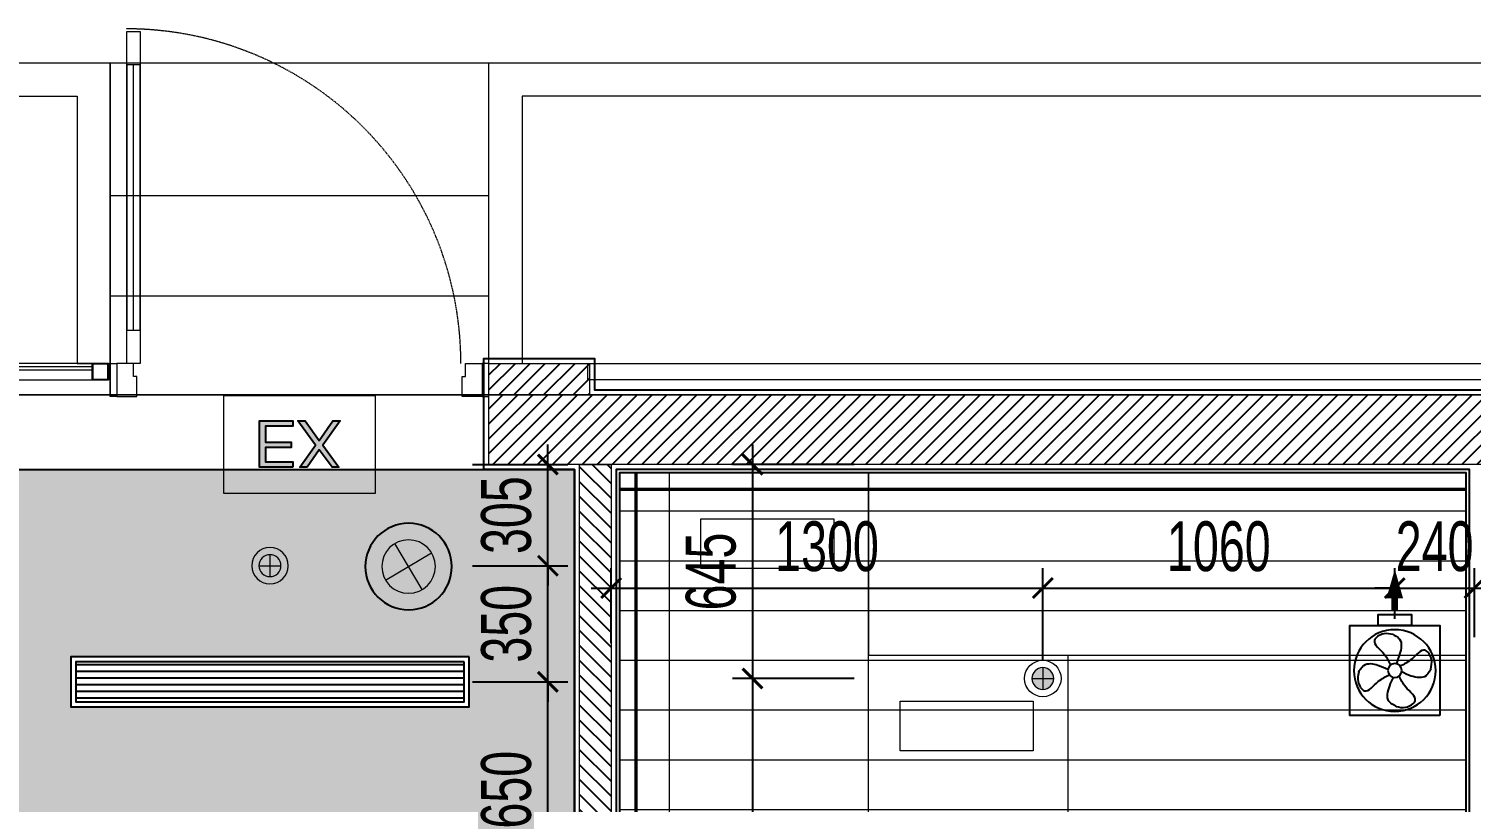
# Model space of a CAD drawing. Header units: millimetres. Extents: x -343543 to 400519, y -115663 to 104219.
# Drawn here: x -238723 to -234379, y 18172 to 20503 of the extents above; entities that cross this region are included whole.
import ezdxf
from ezdxf.xclip import XClip

# ---------------------------------------------------------------- set-up
doc = ezdxf.new("R2010")
doc.units = ezdxf.units.MM
doc.header["$XCLIPFRAME"] = 0
for name, pattern in [("$0$02'TUONG Xay$0$HIDDEN", [0.375, 0.25, -0.125]), ('XREF MAT BANG TUONG XAY$0$01.Xref _MB T1$0$HIDDEN', [9.525, 6.35, -3.175]), ('XREF MAT BANG TUONG XAY$0$CENTER', [50.8, 31.75, -6.35, 6.35, -6.35]), ('Z2_MB SAN M$0$CONTINOUS', [0])]:
    doc.linetypes.add(name, pattern=pattern)
doc.layers.get('0').update_dxf_attribs({"color": 231, "lineweight": 0})
doc.layers.get('DefPoints').update_dxf_attribs({"color": 191})
for name, color, linetype, lineweight in [('1-INNO-E-Emergency', 1, 'EME', 5), ('A-CLNG', 157, 'Continuous', 25), ('A-FLOR-PRTN', 161, 'Continuous', 9), ('A-PATT', 252, 'Continuous', 9), ('A-SYMBOLS', 10, 'Continuous', 13), ('E-EX', 3, 'Continuous', 25), ('fix lighting', 2, 'Continuous', 5), ('SME-E-LTG-DIM', 55, 'Continuous', 18), ('XREF MAT BANG TUONG XAY$0$01.Xref _MB T1$0$A-DOOR', 8, 'Continuous', 9), ('XREF MAT BANG TUONG XAY$0$01.Xref _MB T1$0$A-FNSH', 8, 'Continuous', 9), ('XREF MAT BANG TUONG XAY$0$01.Xref _MB T1$0$A-GLAZ', 8, 'Continuous', 13), ('XREF MAT BANG TUONG XAY$0$01.Xref _MB T1$0$A-HIDD-LO', 8, 'XREF MAT BANG TUONG XAY$0$01.Xref _MB T1$0$HIDDEN', 9), ('XREF MAT BANG TUONG XAY$0$01.Xref _MB T1$0$A-LITE', 8, 'Continuous', 9), ('XREF MAT BANG TUONG XAY$0$01.Xref _MB T1$0$A-RAIL', 8, 'Continuous', 9), ('XREF MAT BANG TUONG XAY$0$01.Xref _MB T1$0$A-TEXT', 8, 'Continuous', 25), ('XREF MAT BANG TUONG XAY$0$A-GRID', 8, 'XREF MAT BANG TUONG XAY$0$CENTER', 15), ('XREF MAT BANG TUONG XAY$0$A-WALL-INT', 8, 'Continuous', 9)]:
    doc.layers.add(name, color=color, linetype=linetype, lineweight=lineweight)
for name, color, linetype in [('AC - Fan', 4, 'Continuous'), ('AC - SAG', 160, 'Continuous'), ('XREF MAT BANG TUONG XAY$0$A-FNSH', 8, 'Continuous'), ('XREF MAT BANG TUONG XAY$0$A-FURN', 8, 'Continuous'), ('XREF MAT BANG TUONG XAY$0$A-PATT', 8, 'Continuous'), ('Z2_MB SAN M$0$INNO-THIET BI THONG GIO', 2, 'Continuous')]:
    doc.layers.add(name, color=color, linetype=linetype)
doc.layers.add('fix lightting red', color=1, linetype='Continuous', lineweight=5, true_color=0xff0000)
doc.styles.add('ROMANSssss', font='vntimeh.shx', dxfattribs={"width": 0.7})
doc.styles.add('SM-DIMTEXT', font='SME.shx', dxfattribs={"width": 0.7})
doc.linetypes.add('EME', pattern='A,2463.214661,-165.6529,["E",ROMANSssss,S=300,R=360,X=0,Y=-153.361507],-321.423057,2528.257516', length=5478.548134)
doc.dimstyles.new('SDIM-100', dxfattribs={"dimscale": 100, "dimtxt": 2, "dimasz": 0.6, "dimexe": 0.6, "dimexo": 0.2, "dimgap": 0.5, "dimtad": 1, "dimdec": 0, "dimzin": 12, "dimtxsty": 'SM-DIMTEXT', "dimblk": 'ARCHTICK', "dimblk1": 'ARCHTICK', "dimblk2": 'ARCHTICK', "dimcen": 0.12, "dimdle": 0.6, "dimclrd": 7, "dimclre": 8, "dimadec": 0, "dimazin": 3, "dimtfac": 2, "dimtix": 1, "dimtmove": 1, "dimatfit": 3, "dimfxl": 1, "dimtzin": 0, "dimarcsym": 1})

# ---------------------------------------------------------------- blocks, each defined once
blk = doc.blocks.new('*U232')
at = {"layer": 'XREF MAT BANG TUONG XAY$0$A-PATT'}
h = blk.add_hatch(dxfattribs=at)
h.set_pattern_fill('ANSI31', color=8, scale=10)
h.set_pattern_definition([(45, (41235.113, -11293.564), (-22.45064, 22.45064), [])])
h.paths.add_polyline_path([(-38.7, 47.5), (5749.6, 47.5), (5749.6, -162.5), (-38.7, -162.5)])
at = {"layer": 'XREF MAT BANG TUONG XAY$0$A-WALL-INT', "color": 8}
blk.add_lwpolyline([(-38.7, 47.5), (5749.6, 47.5), (5749.6, -162.5), (-38.7, -162.5)], close=True, dxfattribs=at)
blk = doc.blocks.new('*U233')
at = {"layer": 'XREF MAT BANG TUONG XAY$0$A-PATT'}
h = blk.add_hatch(dxfattribs=at)
h.set_pattern_fill('ANSI31', color=8, scale=10)
h.set_pattern_definition([(45, (35750.103, -11178.564), (-22.45064, 22.45064), [])])
h.paths.add_polyline_path([(-38.7, 47.5), (264.6, 47.5), (264.6, -47.5), (-38.7, -47.5)])
at = {"layer": 'XREF MAT BANG TUONG XAY$0$A-WALL-INT', "color": 8}
blk.add_lwpolyline([(-38.7, 47.5), (264.6, 47.5), (264.6, -47.5), (-38.7, -47.5)], close=True, dxfattribs=at)
blk = doc.blocks.new('*U279')
at = {"layer": 'XREF MAT BANG TUONG XAY$0$A-PATT'}
h = blk.add_hatch(dxfattribs=at)
h.set_pattern_fill('ANSI31', color=8, scale=10)
h.set_pattern_definition([(45, (43311.79, -11178.564), (-22.45064, 22.45064), [])])
h.paths.add_polyline_path([(-38.7, 47.5), (7826.3, 47.5), (7826.3, -47.5), (-38.7, -47.5)])
at = {"layer": 'XREF MAT BANG TUONG XAY$0$A-WALL-INT', "color": 8}
blk.add_lwpolyline([(-38.7, 47.5), (7826.3, 47.5), (7826.3, -47.5), (-38.7, -47.5)], close=True, dxfattribs=at)
blk = doc.blocks.new('*U166')
at = {"color": 8}
blk.add_line((70, 100), (70, 900), dxfattribs=at)
for points in [[(50, 0), (50, 1000), (90, 1000), (90, 0)], [(50, 100), (90, 100), (90, 900), (50, 900)], [(20, -100), (80, -100), (80, -40), (70, -40), (70, 0), (20, 0)], [(1120, -100), (1060, -100), (1060, -40), (1070, -40), (1070, 0), (1120, 0)]]:
    blk.add_lwpolyline(points, close=True, dxfattribs=at)
at = {"layer": 'XREF MAT BANG TUONG XAY$0$01.Xref _MB T1$0$A-FNSH', "color": 8}
for points in [[(20, -100), (0, -100), (0, 0), (20, 0)], [(1120, -100), (1140, -100), (1140, 0), (1120, 0)]]:
    blk.add_lwpolyline(points, close=True, dxfattribs=at)
at = {"layer": 'XREF MAT BANG TUONG XAY$0$01.Xref _MB T1$0$A-HIDD-LO', "color": 8, "ltscale": 0.3}
blk.add_arc((47.5, 0), 1008.3, 360, 90, dxfattribs=at)
blk = doc.blocks.new('XREF MAT BANG TUONG XAY$0$01.Xref _MB T1$0$A$Cfb76151b')
at = {"color": 8}
for points in [[(0, 0), (50, 0), (50, 50), (0, 50)], [(2, 2), (48, 2), (48, 48), (2, 48)]]:
    blk.add_lwpolyline(points, close=True, dxfattribs=at)
blk = doc.blocks.new('XREF MAT BANG TUONG XAY$0$01.Xref _MB T1$0$A$Cc763f58b')
at = {"layer": 'DefPoints', "color": 8}
blk.add_line((5, -50), (5, 0), dxfattribs=at)
at = {"layer": 'XREF MAT BANG TUONG XAY$0$01.Xref _MB T1$0$A-FNSH', "color": 8}
for centre, start, end in [((2.5, 2.3), 222.6903, 317.3097), ((2.5, -52.3), 42.6903, 137.3097)]:
    blk.add_arc(centre, 3.4, start, end, dxfattribs=at)
blk = doc.blocks.new('*U113')
at = {"layer": 'XREF MAT BANG TUONG XAY$0$01.Xref _MB T1$0$A-GLAZ'}
for p, q in [((416.7, 20), (55, 20)), ((416.7, 10), (55, 10))]:
    blk.add_line(p, q, dxfattribs=at)
at = {"layer": 'XREF MAT BANG TUONG XAY$0$01.Xref _MB T1$0$A-LITE', "color": 8}
blk.add_lwpolyline([(416.7, 50), (55, 50), (55, 0), (416.7, 0)], close=True, dxfattribs=at)
at = {"layer": 'XREF MAT BANG TUONG XAY$0$01.Xref _MB T1$0$A-FNSH', "color": 8, "rotation": 180}
blk.add_blockref('XREF MAT BANG TUONG XAY$0$01.Xref _MB T1$0$A$Cc763f58b', (5, 0), dxfattribs=at)
at = {"layer": 'XREF MAT BANG TUONG XAY$0$01.Xref _MB T1$0$A-FNSH', "color": 8, "xscale": -1, "rotation": 180}
blk.add_blockref('XREF MAT BANG TUONG XAY$0$01.Xref _MB T1$0$A$Cc763f58b', (466.7, 0), dxfattribs=at)
at = {"layer": 'XREF MAT BANG TUONG XAY$0$01.Xref _MB T1$0$A-GLAZ', "color": 8}
blk.add_blockref('XREF MAT BANG TUONG XAY$0$01.Xref _MB T1$0$A$Cfb76151b', (5, 0), dxfattribs=at)
at = {"layer": 'XREF MAT BANG TUONG XAY$0$01.Xref _MB T1$0$A-GLAZ', "color": 8, "xscale": -1}
blk.add_blockref('XREF MAT BANG TUONG XAY$0$01.Xref _MB T1$0$A$Cfb76151b', (466.7, 0), dxfattribs=at)
blk = doc.blocks.new('XREF MAT BANG TUONG XAY$0$00.xref_IKIGAI_Truc')
at = {"layer": 'XREF MAT BANG TUONG XAY$0$A-GRID', "color": 8, "ltscale": 20}
blk.add_lwpolyline([(-2907.5, 19400), (42750, 19400)], dxfattribs=at)
blk = doc.blocks.new('XREF MAT BANG TUONG XAY$0$xref_IKIGAI_Cot')
at = {"layer": 'XREF MAT BANG TUONG XAY$0$A-GRID', "color": 8, "ltscale": 20}
blk.add_lwpolyline([(-2907.5, 19400), (42750, 19400)], dxfattribs=at)
blk = doc.blocks.new('XREF MAT BANG NOI THAT')
at = {"color": 8}
for points in [[(25910, 19165), (26060, 19165), (26060, 14725), (25910, 14725)], [(26660, 19165), (26060, 19165), (26060, 14725), (26660, 14725)], [(28460, 19165), (26660, 19165), (26660, 18615), (28460, 18615)], [(26155.5, 19026.8), (26555.5, 19026.8), (26555.5, 18876.8), (26155.5, 18876.8)], [(26660, 18615), (27260, 18615), (27260, 14725), (26660, 14725)], [(26755.5, 18476.8), (27155.5, 18476.8), (27155.5, 18326.8), (26755.5, 18326.8)]]:
    blk.add_lwpolyline(points, close=True, dxfattribs=at)
blk = doc.blocks.new('01.Xref _MB T1')
at = {"color": 8}
blk.add_lwpolyline([(39999.98286, 2999.99997), (40000.00012, 19400), (-0.00011, 19399.99891), (0.00011, 2999.99997), (8394.99073, 2999.9999), (8394.99073, -99.99996), (31605.0109, -99.99952), (31605.0109, 3000.00035)], close=True, dxfattribs=at)
at = {"layer": 'XREF MAT BANG TUONG XAY$0$01.Xref _MB T1$0$A-FNSH', "color": 8}
for points in [[(15703.31324, 19400.00844), (15703.31324, 20300.0085), (24276.68633, 20300.01291), (24276.68661, 19494.99925), (24376.68689, 19494.99925), (24376.68627, 20400.01296), (15603.31324, 20400.00844)], [(25516.68682, 19399.99994), (25516.68715, 20400.0078)], [(31714.99073, 1999.99999), (41000, 1999.99998), (41000.00012, 20399.99968), (25516.68715, 20400.0078)], [(40900, 9194.99984), (40900.00012, 20299.99973), (25616.68709, 20300.00774), (25616.68709, 19495)], [(14586.62786, 19399.99994), (24376.68659, 19399.99984)]]:
    blk.add_lwpolyline(points, dxfattribs=at)
for points in [[(24376.68634, 19400.0031), (25516.68699, 19400.00309), (25516.68699, 20400.01123), (24376.68634, 20400.01125)], [(25516.68697, 20000.01154), (24376.68618, 20000.01155), (24376.68618, 19698.50706), (25516.68697, 19698.50705)]]:
    blk.add_lwpolyline(points, close=True, dxfattribs=at)
at = {"layer": 'XREF MAT BANG TUONG XAY$0$01.Xref _MB T1$0$A-RAIL', "color": 8}
blk.add_lwpolyline([(31220.00015, 19494.99885), (31220.00015, 19444.99885), (25815.00015, 19444.9993), (25815.00015, 19494.9993)], close=True, dxfattribs=at)
at = {"layer": 'XREF MAT BANG TUONG XAY$0$A-FNSH', "color": 8}
for points in [[(25244.99202, 14590), (25244.99202, 14715.0002), (25774.99876, 14714.99978), (25775.00406, 19174.99957), (25501.68818, 19174.99872), (25501.68818, 19509.9993), (25835.00134, 19509.9993), (25835.00135, 19414.99916), (32455.00149, 19415.00765)], [(31620.00137, 15885.00022), (30280.06332, 15884.99914), (30280.06332, 16009.99923), (31380.00126, 16009.9928), (31379.99365, 19085.00042), (31290.01134, 19085.0002), (31290.01134, 19174.99915), (28710.00141, 19174.99903), (28710.00141, 16010.00022), (28804.99193, 16010.00022), (28804.99193, 15885.00022), (28710.00141, 15885.00022), (28710.00141, 15714.99996), (28470.00141, 15714.99996), (28470.00141, 19174.99915), (25900.00141, 19174.99915), (25900.00141, 14714.99999), (28470.00148, 14714.99999), (28470.00141, 14814.99997), (28710.00138, 14814.99997), (28710.00143, 14715.00011), (31620.01073, 14715.00011)], [(31630.00134, 15875.00023), (30270.06332, 15874.99913), (30270.06332, 16019.99929), (31370.00124, 16019.99286), (31369.99367, 19075.0004), (31280.01134, 19075.00017), (31280.01134, 19164.99915), (28720.00141, 19164.99904), (28720.00141, 16020.00022), (28814.99193, 16020.00022), (28814.99193, 15875.00022), (28720.00141, 15875.00022), (28720.00141, 15704.99996), (28460.00141, 15704.99996), (28460.00141, 19164.99915), (25910.00141, 19164.99915), (25910.00141, 14724.99999), (28460.00147, 14724.99999), (28460.00141, 14824.99997), (28720.00137, 14824.99997), (28720.00143, 14725.00011), (31630.01076, 14725.00011)]]:
    blk.add_lwpolyline(points, dxfattribs=at)
at = {"color": 8}
blk.add_blockref('XREF MAT BANG TUONG XAY$0$00.xref_IKIGAI_Truc', (0.00011, 0), dxfattribs=at)
ref = blk.add_blockref('XREF MAT BANG TUONG XAY$0$xref_IKIGAI_Cot', (-0.00927, -0.00001), dxfattribs=at)
XClip(ref).set_block_clipping_path([(-1610.3425959283, -2225.6693134198), (41829.1295208634, 21555.8819575264)])
at = {"layer": 'XREF MAT BANG TUONG XAY$0$01.Xref _MB T1$0$A-DOOR', "color": 8, "extrusion": (2.81943e-13, 1.42352e-14, -1), "xscale": -1, "zscale": -1, "rotation": 359.9999623331527}
blk.add_blockref('*U166', (-24376.68676, 19494.99925, 0), dxfattribs=at)
at = {"layer": 'XREF MAT BANG TUONG XAY$0$01.Xref _MB T1$0$A-TEXT', "color": 8, "rotation": 180}
blk.add_blockref('*U113', (24376.68689, 19494.99925), dxfattribs=at)
at = {"layer": 'XREF MAT BANG TUONG XAY$0$A-FURN', "color": 8}
for name, p, rotation in [('*U233', (25781.29355, 19447.5), 180), ('*U232', (31266.30332, 19237.49914), 180), ('*U279', (25837.49193, 11363.6983), 90.00000000000001)]:
    blk.add_blockref(name, p, dxfattribs=dict(at, rotation=rotation))
at = {"layer": 'A-PATT', "color": 8}
blk.add_blockref('XREF MAT BANG NOI THAT', (0, 0), dxfattribs=at)
blk = doc.blocks.new('DenSanTuongT1Ikigai')
at = {"layer": 'fix lighting', "color": 5, "linetype": "$0$02'TUONG Xay$0$HIDDEN", "ltscale": 500, "true_color": 0x0000ff, "const_width": 10}
blk.add_lwpolyline([(28460, 19115), (25910, 19115)], dxfattribs=at)
at = {"layer": 'fix lightting red', "linetype": "$0$02'TUONG Xay$0$HIDDEN", "ltscale": 500, "const_width": 10}
blk.add_lwpolyline([(25960, 19165), (25960, 14725)], dxfattribs=at)
blk = doc.blocks.new('_ArchTick')
at = {"color": 0, "linetype": 'ByBlock', "const_width": 0.15}
blk.add_lwpolyline([(-0.5, -0.5), (0.5, 0.5)], dxfattribs=at)
blk = doc.blocks.new('*D1154')
at = {"layer": 'DefPoints', "color": 0, "transparency": 16777216}
for p in [(-237406.5, 18535), (-237159.5, 18535), (-237406.5, 17884.5)]:
    blk.add_point(p, dxfattribs=at)
at = {"layer": 'SME-E-LTG-DIM', "color": 7, "lineweight": -2, "transparency": 16777216}
blk.add_line((-237159.5, 17824.5), (-237159.5, 18595), dxfattribs=at)
at = {"layer": 'SME-E-LTG-DIM', "color": 8, "lineweight": -2, "transparency": 16777216}
for p, q in [((-237386.5, 18535), (-237099.5, 18535)), ((-237386.5, 17884.5), (-237099.5, 17884.5))]:
    blk.add_line(p, q, dxfattribs=at)
at = {"layer": 'SME-E-LTG-DIM', "color": 7, "lineweight": -2, "transparency": 16777216, "xscale": 60, "yscale": 60, "zscale": 60}
for p, rotation in [((-237159.5, 18535), 90), ((-237159.5, 17884.5), 270)]:
    blk.add_blockref('_ArchTick', p, dxfattribs=dict(at, rotation=rotation))
at = {"layer": 'SME-E-LTG-DIM', "color": 0, "transparency": 16777216, "insert": (-237284.5, 18209.8), "char_height": 150, "attachment_point": 5, "rotation": 90, "style": 'SM-DIMTEXT'}
blk.add_mtext('650', dxfattribs=at)
blk = doc.blocks.new('*D1155')
at = {"layer": 'DefPoints', "color": 0, "transparency": 16777216}
for p in [(-237406.5, 18885), (-237159.5, 18885), (-237406.5, 18535)]:
    blk.add_point(p, dxfattribs=at)
at = {"layer": 'SME-E-LTG-DIM', "color": 7, "lineweight": -2, "transparency": 16777216}
for p, q in [((-237159.5, 18885), (-237159.5, 18945)), ((-237159.5, 18535), (-237159.5, 18885)), ((-237159.5, 18535), (-237159.5, 18475))]:
    blk.add_line(p, q, dxfattribs=at)
at = {"layer": 'SME-E-LTG-DIM', "color": 8, "lineweight": -2, "transparency": 16777216}
for p, q in [((-237386.5, 18885), (-237099.5, 18885)), ((-237386.5, 18535), (-237099.5, 18535))]:
    blk.add_line(p, q, dxfattribs=at)
at = {"layer": 'SME-E-LTG-DIM', "color": 7, "lineweight": -2, "transparency": 16777216, "xscale": 60, "yscale": 60, "zscale": 60}
for p, rotation in [((-237159.5, 18885), 270), ((-237159.5, 18535), 90)]:
    blk.add_blockref('_ArchTick', p, dxfattribs=dict(at, rotation=rotation))
at = {"layer": 'SME-E-LTG-DIM', "color": 0, "transparency": 16777216, "insert": (-237284.5, 18710), "char_height": 150, "attachment_point": 5, "rotation": 90, "style": 'SM-DIMTEXT'}
blk.add_mtext('350', dxfattribs=at)
blk = doc.blocks.new('*D1156')
at = {"layer": 'DefPoints', "color": 0, "transparency": 16777216}
for p in [(-237406.5, 19190), (-237159.5, 19190), (-237406.5, 18885)]:
    blk.add_point(p, dxfattribs=at)
at = {"layer": 'SME-E-LTG-DIM', "color": 7, "lineweight": -2, "transparency": 16777216}
for p, q in [((-237159.5, 19190), (-237159.5, 19250)), ((-237159.5, 18885), (-237159.5, 19190)), ((-237159.5, 18885), (-237159.5, 18825))]:
    blk.add_line(p, q, dxfattribs=at)
at = {"layer": 'SME-E-LTG-DIM', "color": 8, "lineweight": -2, "transparency": 16777216}
for p, q in [((-237386.5, 19190), (-237099.5, 19190)), ((-237386.5, 18885), (-237099.5, 18885))]:
    blk.add_line(p, q, dxfattribs=at)
at = {"layer": 'SME-E-LTG-DIM', "color": 7, "lineweight": -2, "transparency": 16777216, "xscale": 60, "yscale": 60, "zscale": 60}
for p, rotation in [((-237159.5, 19190), 270), ((-237159.5, 18885), 90)]:
    blk.add_blockref('_ArchTick', p, dxfattribs=dict(at, rotation=rotation))
at = {"layer": 'SME-E-LTG-DIM', "color": 0, "transparency": 16777216, "insert": (-237284.5, 19037.5), "char_height": 150, "attachment_point": 5, "rotation": 90, "style": 'SM-DIMTEXT'}
blk.add_mtext('305', dxfattribs=at)
blk = doc.blocks.new('*D1200')
at = {"layer": 'DefPoints', "color": 0, "transparency": 16777216}
for p in [(-235669, 18817.7), (-236969, 18631.4), (-235669, 18578)]:
    blk.add_point(p, dxfattribs=at)
at = {"layer": 'SME-E-LTG-DIM', "color": 8, "lineweight": -2, "transparency": 16777216}
for p, q in [((-236969, 18651.4), (-236969, 18877.7)), ((-235669, 18598), (-235669, 18877.7))]:
    blk.add_line(p, q, dxfattribs=at)
at = {"layer": 'SME-E-LTG-DIM', "color": 7, "lineweight": -2, "transparency": 16777216}
blk.add_line((-237029, 18817.7), (-235609, 18817.7), dxfattribs=at)
at = {"layer": 'SME-E-LTG-DIM', "color": 7, "lineweight": -2, "transparency": 16777216, "xscale": 60, "yscale": 60, "zscale": 60, "rotation": 180}
blk.add_blockref('_ArchTick', (-236969, 18817.7), dxfattribs=at)
at = {"layer": 'SME-E-LTG-DIM', "color": 7, "lineweight": -2, "transparency": 16777216, "xscale": 60, "yscale": 60, "zscale": 60}
blk.add_blockref('_ArchTick', (-235669, 18817.7), dxfattribs=at)
at = {"layer": 'SME-E-LTG-DIM', "color": 0, "transparency": 16777216, "insert": (-236319, 18942.7), "char_height": 150, "attachment_point": 5, "style": 'SM-DIMTEXT'}
blk.add_mtext('1300', dxfattribs=at)
blk = doc.blocks.new('*D1201')
at = {"layer": 'DefPoints', "color": 0, "transparency": 16777216}
for p in [(-234609, 18817.7), (-234609, 18704.4), (-235669, 18578)]:
    blk.add_point(p, dxfattribs=at)
at = {"layer": 'SME-E-LTG-DIM', "color": 8, "lineweight": -2, "transparency": 16777216}
for p, q in [((-235669, 18598), (-235669, 18877.7)), ((-234609, 18724.4), (-234609, 18877.7))]:
    blk.add_line(p, q, dxfattribs=at)
at = {"layer": 'SME-E-LTG-DIM', "color": 7, "lineweight": -2, "transparency": 16777216}
blk.add_line((-235729, 18817.7), (-234549, 18817.7), dxfattribs=at)
at = {"layer": 'SME-E-LTG-DIM', "color": 7, "lineweight": -2, "transparency": 16777216, "xscale": 60, "yscale": 60, "zscale": 60, "rotation": 180}
blk.add_blockref('_ArchTick', (-235669, 18817.7), dxfattribs=at)
at = {"layer": 'SME-E-LTG-DIM', "color": 7, "lineweight": -2, "transparency": 16777216, "xscale": 60, "yscale": 60, "zscale": 60}
blk.add_blockref('_ArchTick', (-234609, 18817.7), dxfattribs=at)
at = {"layer": 'SME-E-LTG-DIM', "color": 0, "transparency": 16777216, "insert": (-235139, 18942.7), "char_height": 150, "attachment_point": 5, "style": 'SM-DIMTEXT'}
blk.add_mtext('1060', dxfattribs=at)
blk = doc.blocks.new('*D1202')
at = {"layer": 'DefPoints', "color": 0, "transparency": 16777216}
for p in [(-234369, 18817.7), (-234609, 18704.4), (-234369, 18649.9)]:
    blk.add_point(p, dxfattribs=at)
at = {"layer": 'SME-E-LTG-DIM', "color": 8, "lineweight": -2, "transparency": 16777216}
for p, q in [((-234609, 18724.4), (-234609, 18877.7)), ((-234369, 18669.9), (-234369, 18877.7))]:
    blk.add_line(p, q, dxfattribs=at)
at = {"layer": 'SME-E-LTG-DIM', "color": 7, "lineweight": -2, "transparency": 16777216}
for p, q in [((-234609, 18817.7), (-234669, 18817.7)), ((-234609, 18817.7), (-234369, 18817.7)), ((-234369, 18817.7), (-234309, 18817.7))]:
    blk.add_line(p, q, dxfattribs=at)
at = {"layer": 'SME-E-LTG-DIM', "color": 7, "lineweight": -2, "transparency": 16777216, "xscale": 60, "yscale": 60, "zscale": 60}
blk.add_blockref('_ArchTick', (-234609, 18817.7), dxfattribs=at)
at = {"layer": 'SME-E-LTG-DIM', "color": 7, "lineweight": -2, "transparency": 16777216, "xscale": 60, "yscale": 60, "zscale": 60, "rotation": 180}
blk.add_blockref('_ArchTick', (-234369, 18817.7), dxfattribs=at)
at = {"layer": 'SME-E-LTG-DIM', "color": 0, "transparency": 16777216, "insert": (-234489, 18942.7), "char_height": 150, "attachment_point": 5, "style": 'SM-DIMTEXT'}
blk.add_mtext('240', dxfattribs=at)
blk = doc.blocks.new('*D1203')
at = {"layer": 'DefPoints', "color": 0, "transparency": 16777216}
for p in [(-236217.6, 19190), (-236543.1, 18545), (-236217.6, 18545)]:
    blk.add_point(p, dxfattribs=at)
at = {"layer": 'SME-E-LTG-DIM', "color": 7, "lineweight": -2, "transparency": 16777216}
blk.add_line((-236543.1, 19250), (-236543.1, 18485), dxfattribs=at)
at = {"layer": 'SME-E-LTG-DIM', "color": 8, "lineweight": -2, "transparency": 16777216}
for p, q in [((-236237.6, 19190), (-236603.1, 19190)), ((-236237.6, 18545), (-236603.1, 18545))]:
    blk.add_line(p, q, dxfattribs=at)
at = {"layer": 'SME-E-LTG-DIM', "color": 7, "lineweight": -2, "transparency": 16777216, "xscale": 60, "yscale": 60, "zscale": 60}
for p, rotation in [((-236543.1, 19190), 90), ((-236543.1, 18545), 270)]:
    blk.add_blockref('_ArchTick', p, dxfattribs=dict(at, rotation=rotation))
at = {"layer": 'SME-E-LTG-DIM', "color": 0, "transparency": 16777216, "insert": (-236668.1, 18867.5), "char_height": 150, "attachment_point": 5, "rotation": 90, "style": 'SM-DIMTEXT'}
blk.add_mtext('645', dxfattribs=at)
blk = doc.blocks.new('*D1204')
at = {"layer": 'DefPoints', "color": 0, "transparency": 16777216}
for p in [(-236217.6, 18545), (-236543.1, 16945), (-236217.6, 16945)]:
    blk.add_point(p, dxfattribs=at)
at = {"layer": 'SME-E-LTG-DIM', "color": 7, "lineweight": -2, "transparency": 16777216}
blk.add_line((-236543.1, 18605), (-236543.1, 16885), dxfattribs=at)
at = {"layer": 'SME-E-LTG-DIM', "color": 8, "lineweight": -2, "transparency": 16777216}
for p, q in [((-236237.6, 18545), (-236603.1, 18545)), ((-236237.6, 16945), (-236603.1, 16945))]:
    blk.add_line(p, q, dxfattribs=at)
at = {"layer": 'SME-E-LTG-DIM', "color": 7, "lineweight": -2, "transparency": 16777216, "xscale": 60, "yscale": 60, "zscale": 60}
for p, rotation in [((-236543.1, 18545), 90), ((-236543.1, 16945), 270)]:
    blk.add_blockref('_ArchTick', p, dxfattribs=dict(at, rotation=rotation))
at = {"layer": 'SME-E-LTG-DIM', "color": 0, "transparency": 16777216, "insert": (-236668.1, 17745), "char_height": 150, "attachment_point": 5, "rotation": 90, "style": 'SM-DIMTEXT'}
blk.add_mtext('1600', dxfattribs=at)
blk = doc.blocks.new('Den downligh su co')
at = {"layer": '1-INNO-E-Emergency'}
h = blk.add_hatch(color=1, dxfattribs=at)
h.dxf.hatch_style = 1
h.paths.add_polyline_path([(-51.3, 51.3), (0, 0), (51.3, 51.3, 0.414214)])
h.paths.add_polyline_path([(0, 0), (-51.3, -51.3, 0.414214), (51.3, -51.3)])
at = {"layer": '1-INNO-E-Emergency', "color": 1}
for points in [[(-51.3, 51.3), (51.3, -51.3)], [(-51.3, -51.3), (51.3, 51.3)]]:
    blk.add_lwpolyline(points, dxfattribs=at)
blk.add_circle((0, 0), 72.5, dxfattribs=at)
at = {"layer": 'DefPoints', "ltscale": 5}
blk.add_circle((0, 0), 117.2, dxfattribs=at)
blk = doc.blocks.new('KH VIDIFI NHA XE_dwg_KH VIDIFI NHA XE_dwg_INNO_E_ĐÈN_EXIT THOÁT HIỂM1 - ELC_EmergencyExit-1904534-MẶT BẰNG ĐÈN EXIT_ SỰ CỐ TẦNG HẦM-2156726-DANH MỤC KÝ HIỆU SỬ DỤNG TRONG BẢN VẼ-2855094-KÍ HIỆU BẢN VẼ')
h = blk.add_hatch(color=256)
h.paths.add_polyline_path([(-75.1, 122.5), (-0.9, 122.5), (-0.9, 110.4), (-61.5, 110.4), (-61.5, 78.8), (-4.8, 78.8), (-4.8, 66.9), (-61.6, 66.9), (-61.6, 31.8), (-0.9, 31.8), (-0.9, 19.8), (-75.1, 19.8)], flags=0)
h.paths.add_polyline_path([(30.4, 122.5), (57.3, 84.1), (86.1, 122.3), (100.8, 122.3), (65.1, 73.9), (103.8, 19.8), (87, 19.8), (56.8, 63), (25.9, 19.8), (9.6, 19.8), (49.3, 73.4), (14.3, 122.5)], flags=0)
at = {"lineweight": 15, "flags": 128}
blk.add_lwpolyline([(181.7, 180.1), (181.7, -35.9), (-154.3, -35.9), (-154.3, 180.1)], close=True, dxfattribs=at)
at = {"flags": 128}
for points in [[(-0.9, 122.5), (-75.1, 122.5), (-75.1, 19.8), (-0.9, 19.8), (-0.9, 31.8), (-61.6, 31.8), (-61.6, 66.9), (-4.8, 66.9), (-4.8, 78.8), (-61.5, 78.8), (-61.5, 110.4), (-0.9, 110.4)], [(30.4, 122.5), (14.3, 122.5), (49.3, 73.4), (9.6, 19.8), (25.9, 19.8), (56.8, 63), (87, 19.8), (103.8, 19.8), (65.1, 73.9), (100.8, 122.3), (86.1, 122.3), (57.3, 84.1)]]:
    blk.add_lwpolyline(points, close=True, dxfattribs=at)
blk = doc.blocks.new('Exit su co')
at = {"layer": '1-INNO-E-Emergency', "xscale": -1.112275862068966, "yscale": 1.112275862068966, "zscale": 1.112275862068966, "rotation": 255.7726182171235}
blk.add_blockref('Den downligh su co', (25275, 18885), dxfattribs=at)
at = {"layer": 'E-EX', "extrusion": (0, 0, -1), "xscale": 1.36125, "yscale": 1.36125, "zscale": 1.36125, "rotation": 180}
blk.add_blockref('KH VIDIFI NHA XE_dwg_KH VIDIFI NHA XE_dwg_INNO_E_ĐÈN_EXIT THOÁT HIỂM1 - ELC_EmergencyExit-1904534-MẶT BẰNG ĐÈN EXIT_ SỰ CỐ TẦNG HẦM-2156726-DANH MỤC KÝ HIỆU SỬ DỤNG TRONG BẢN VẼ-2855094-KÍ HIỆU BẢN VẼ', (-24928, 19351.1), dxfattribs=at)
blk = doc.blocks.new('A$C1bd1283e')
at = {"color": 0, "linetype": 'ByBlock'}
for p, q in [((-11.7, -11.7), (11.7, 11.7)), ((-11.7, 11.7), (11.7, -11.7))]:
    blk.add_line(p, q, dxfattribs=at)
for radius, start, end in [(27.5, 315, 135), (27.5, 135, 315), (16.5, 135, 315), (16.5, 315, 135)]:
    blk.add_arc((0, 0), radius, start, end, dxfattribs=at)
blk = doc.blocks.new('A$C9c5a61fb')
blk.add_wipeout([(75, 600), (-75, 600), (-75, -600), (75, -600)]).dxf.layer = 'DefPoints'
at = {"linetype": 'Continuous'}
h = blk.add_hatch(dxfattribs=at)
h.set_pattern_fill('_USER', color=8, scale=20, angle=90, style=0, pattern_type=0)
h.set_pattern_definition([(90, (-62114.142, -4511.657), (-20, 1e-15), [])])
h.paths.add_polyline_path([(60, 585), (60, -585), (-60, -585), (-60, 585)])
at = {"color": 8, "linetype": 'Continuous'}
blk.add_lwpolyline([(75, 600), (75, -600), (-75, -600), (-75, 600)], close=True, dxfattribs=at)
at = {"linetype": 'Continuous'}
blk.add_lwpolyline([(60, 585), (60, -585), (-60, -585), (-60, 585)], close=True, dxfattribs=at)
blk = doc.blocks.new('Z2_MB SAN M$0$Quat hut lap tran')
at = {"layer": 'Z2_MB SAN M$0$INNO-THIET BI THONG GIO', "color": 1, "linetype": 'Z2_MB SAN M$0$CONTINOUS'}
blk.add_lwpolyline([(0, 305.8, 0, 50, 0), (0, 217.5, 0, 0, 0)], format="xyseb", dxfattribs=at)
at = {"layer": 'Z2_MB SAN M$0$INNO-THIET BI THONG GIO', "color": 1, "linetype": 'Z2_MB SAN M$0$CONTINOUS', "const_width": 20}
blk.add_lwpolyline([(0, 217.5), (0, 181.2)], dxfattribs=at)
at = {"layer": 'Z2_MB SAN M$0$INNO-THIET BI THONG GIO', "color": 3, "linetype": 'Z2_MB SAN M$0$CONTINOUS'}
blk.add_lwpolyline([(-135.4, -135.4), (135.4, -135.4), (135.4, 135.4), (-135.4, 135.4)], close=True, dxfattribs=at)
at = {"layer": 'Z2_MB SAN M$0$INNO-THIET BI THONG GIO', "color": 1, "linetype": 'Z2_MB SAN M$0$CONTINOUS'}
blk.add_lwpolyline([(-50, 135.4), (50, 135.4), (50, 169), (-50, 169)], close=True, dxfattribs=at)
at = {"layer": 'Z2_MB SAN M$0$INNO-THIET BI THONG GIO', "color": 8, "linetype": 'Z2_MB SAN M$0$CONTINOUS', "ltscale": 2.5}
blk.add_circle((0, 0), 123.1, dxfattribs=at)
at = {"layer": 'Z2_MB SAN M$0$INNO-THIET BI THONG GIO', "color": 8, "linetype": 'Z2_MB SAN M$0$CONTINOUS'}
blk.add_circle((0, 0), 21.1, dxfattribs=at)
for points in [[(4.4, 108.3), (-3.9, 103.3), (-14.6, 94.2), (-14.6, 49.6), (-3.9, 20.7)], [(4.4, 108.3), (33.5, 110.4), (61.1, 91.4), (30.9, 48.8), (13.4, 16.3)], [(-108.3, 4.4), (-110.4, 33.5), (-91.4, 61.1), (-51, 34.7), (-16.3, 13.4)], [(-108.3, 4.4), (-103.3, -3.9), (-94.1, -15.7), (-49.4, -16.5), (-20.7, -3.9)], [(108.3, -4.4), (103.3, 3.9), (93, 15.7), (50.8, 16.5), (20.7, 3.9)], [(-4.4, -108.3), (-33.5, -110.4), (-61.1, -91.4), (-32.8, -49.6), (-13.4, -16.3)], [(-4.4, -108.3), (3.9, -103.3), (17.7, -92.6), (15.2, -46.3), (3.9, -20.7)], [(108.3, -4.4), (110.4, -33.5), (91.4, -61.1), (49.9, -33), (16.3, -13.4)]]:
    blk.add_spline(points, degree=3, dxfattribs=at)
blk = doc.blocks.new('XR-TRAN_SANH$0$A$C896e62ca')
at = {"layer": 'A-PATT', "true_color": 0x848484}
h = blk.add_hatch(color=252, dxfattribs=at)
h.dxf.hatch_style = 1
edge = h.paths.add_edge_path()
edge.add_arc((0, 0), 33, 0, 360)
at = {"color": 0, "linetype": 'ByBlock'}
for p, q in [((33, 0), (-33, 0)), ((0, 33), (0, -33))]:
    blk.add_line(p, q, dxfattribs=at)
blk.add_circle((0, 0), 33, dxfattribs=at)
for start, end in [(90, 270), (270, 90)]:
    blk.add_arc((0, 0), 55, start, end, dxfattribs=at)

msp = doc.modelspace()

# ---------------------------------------------------------------- block references
at = {"layer": 'A-SYMBOLS'}
msp.add_blockref('01.Xref _MB T1', (-262854, 0), dxfattribs=at)

# ---------------------------------------------------------------- next in the draw order: hatches: boundary and pattern name
at = {"layer": 'A-PATT'}
h = msp.add_hatch(dxfattribs=at)
h.set_pattern_fill('DOTS', color=256, scale=25)
h.set_pattern_definition([(0, (-262854.025, -1e-05), (19.84375, 39.6875), [0, -39.6875])])
h.paths.add_polyline_path([(-248629, 19175), (-246774, 19175), (-246774, 15115), (-238934, 15115), (-238934, 19175), (-237079, 19175), (-237079, 14715), (-248629, 14715)])
h.paths.add_polyline_path([(-246444, 19385), (-239264, 19385), (-239264, 19085), (-246444, 19085)])
h = msp.add_hatch(dxfattribs=at)
h.set_pattern_fill('_USER', color=256, scale=150, pattern_type=0)
h.set_pattern_definition([(0, (-262854.02, -1e-05), (0, 150), [])])
h.paths.add_polyline_path([(-234394, 19165), (-236944, 19165), (-236944, 14725), (-234394, 14725)])

# ---------------------------------------------------------------- next in the draw order: linework, layer by layer
at = {"layer": 'A-CLNG', "color": 251}
for points in [[(-248629, 19175), (-246774, 19175), (-246774, 15115), (-238934, 15115), (-238934, 19175), (-237079, 19175), (-237079, 14715), (-248629, 14715)], [(-234394, 19165), (-236944, 19165), (-236944, 14725), (-234394, 14725)]]:
    msp.add_lwpolyline(points, close=True, dxfattribs=at)

# ---------------------------------------------------------------- next in the draw order: block references
at = {"layer": 'AC - Fan', "ltscale": 500, "xscale": -1, "zscale": 7.999999999999997}
msp.add_blockref('Z2_MB SAN M$0$Quat hut lap tran', (-234609, 18569), dxfattribs=at)
at = {"layer": 'fix lighting'}
msp.add_blockref('Exit su co', (-262854, -2.5), dxfattribs=at)
at = {"layer": 'fix lighting', "xscale": 2, "yscale": 2, "zscale": 2, "rotation": 315}
msp.add_blockref('A$C1bd1283e', (-237996.5, 18885), dxfattribs=at)
at = {"layer": 'fix lighting', "xscale": -1}
msp.add_blockref('XR-TRAN_SANH$0$A$C896e62ca', (-235669, 18545), dxfattribs=at)

# ---------------------------------------------------------------- next in the draw order: block references
at = {"layer": 'AC - SAG', "xscale": -1, "rotation": 270}
msp.add_blockref('A$C9c5a61fb', (-237996.5, 18535), dxfattribs=at)

# ---------------------------------------------------------------- next in the draw order: block references
at = {"layer": 'A-FLOR-PRTN'}
msp.add_blockref('DenSanTuongT1Ikigai', (-262854, 0), dxfattribs=at)

# ---------------------------------------------------------------- next in the draw order: dimensions: what is measured, and where the dimension line sits
at = {"layer": 'SME-E-LTG-DIM'}
for base, p1, p2, picture, middle in [((-237159.5, 19190), (-237406.5, 18885), (-237406.5, 19190), '*D1156', (-237284.5, 19037.5)), ((-236543.1, 18545), (-236217.6, 19190), (-236217.6, 18545), '*D1203', (-236668.1, 18867.5)), ((-237159.5, 18885), (-237406.5, 18535), (-237406.5, 18885), '*D1155', (-237284.5, 18710)), ((-237159.5388, 18534.9989), (-237406.5327, 17884.535), (-237406.5327, 18534.9989), '*D1154', (-237284.5388, 18209.767)), ((-236543.1, 16945), (-236217.6, 18545), (-236217.6, 16945), '*D1204', (-236668.1, 17745))]:
    dim = msp.add_linear_dim(base=base, p1=p1, p2=p2, angle=90, dimstyle='SDIM-100', override={"dimtxt": 1.5, "dimtfill": 0}, dxfattribs=at)
    dim.commit()
    dim.dimension.update_dxf_attribs({"geometry": picture, "text_midpoint": middle})
for base, p1, p2, picture, middle in [((-235669, 18817.7), (-236969, 18631.4), (-235669, 18578), '*D1200', (-236319, 18942.7)), ((-234609, 18817.7), (-235669, 18578), (-234609, 18704.4), '*D1201', (-235139, 18942.7)), ((-234369, 18817.7), (-234609, 18704.4), (-234369, 18649.9), '*D1202', (-234489, 18942.7))]:
    dim = msp.add_linear_dim(base=base, p1=p1, p2=p2, dimstyle='SDIM-100', override={"dimtxt": 1.5, "dimtfill": 0}, dxfattribs=at)
    dim.commit()
    dim.dimension.update_dxf_attribs({"geometry": picture, "text_midpoint": middle})

doc.saveas('drawing.dxf')
